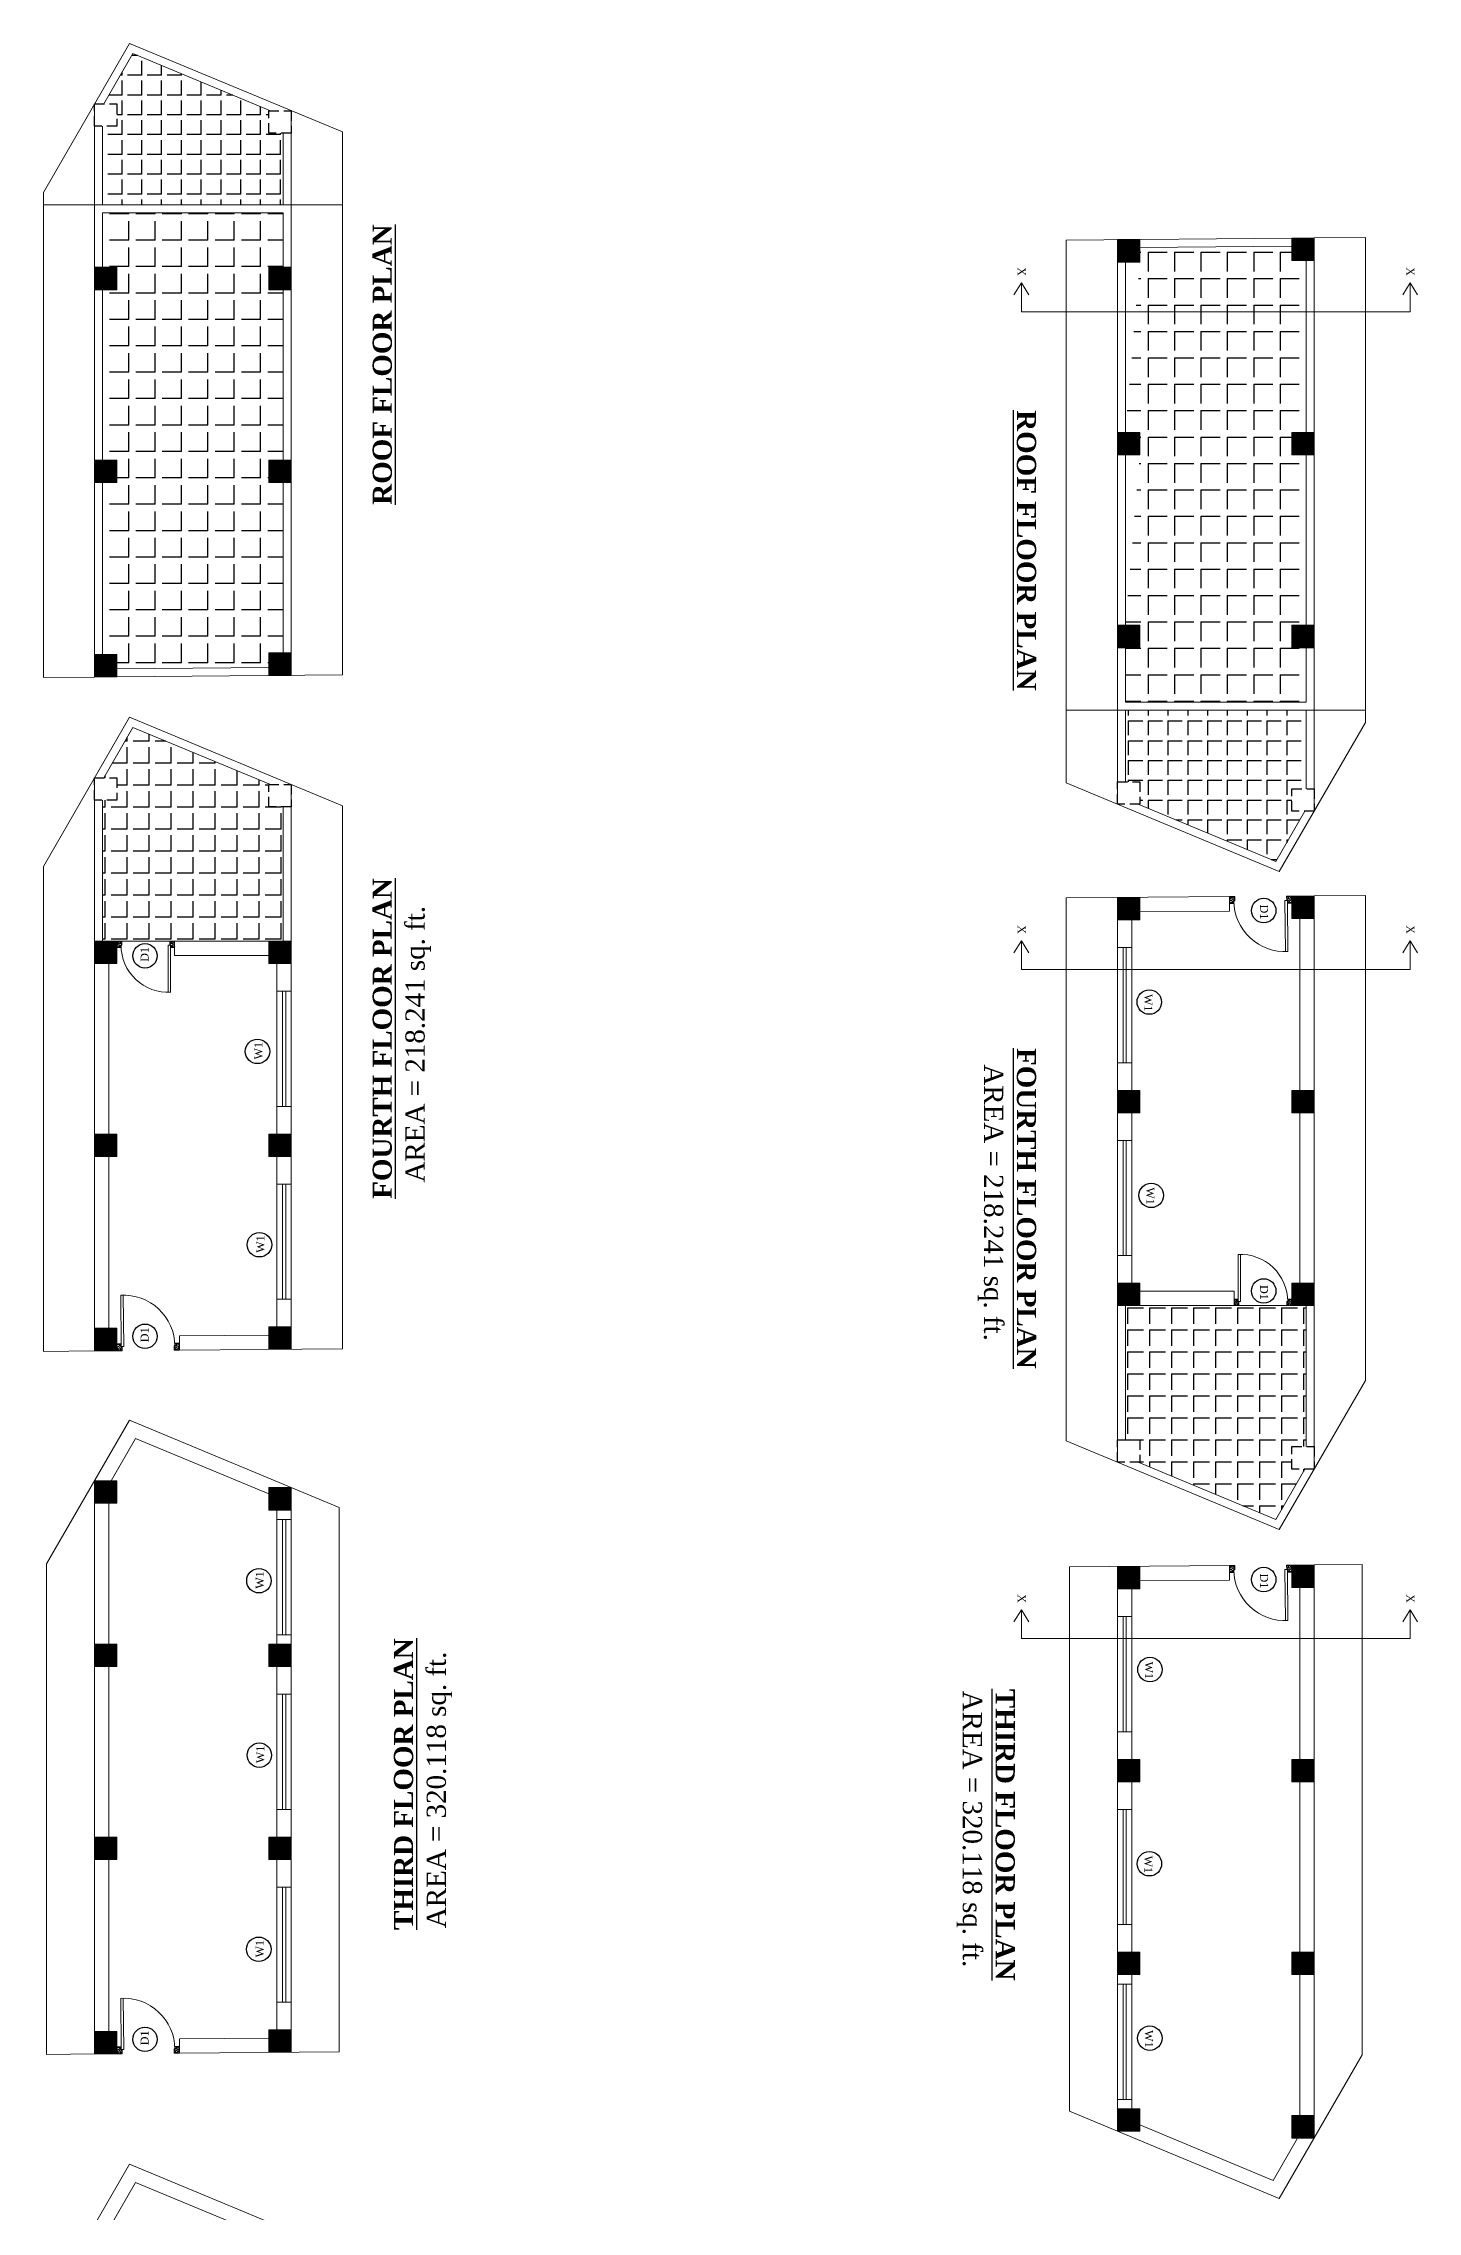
# Model space of a CAD drawing. Header units: inches. Extents: x 20273 to 45441, y -4696 to -1121.
# Drawn here: x 33158 to 34017, y -2476 to -1121 of the extents above; entities that cross this region are included whole.
import ezdxf

# ---------------------------------------------------------------- set-up
doc = ezdxf.new("R2010")
doc.units = ezdxf.units.IN
doc.header["$LTSCALE"] = 5
doc.header["$MEASUREMENT"] = 0
doc.linetypes.add('HIDDEN', pattern=[0.375, 0.25, -0.125])
doc.layers.add('A-WALL', color=7, linetype='Continuous', lineweight=9)
doc.layers.add('DOOR', color=62, linetype='Continuous', lineweight=0)
doc.layers.add('TEXT', color=6, linetype='Continuous')
doc.layers.add('WALL', color=7, linetype='Continuous')
doc.styles.add('ordinary', font='times.ttf')
pattern_1 = [(135, (29525.58807, -28057.34977), (-0.08838834765, -0.08838834765), [])]
pattern_2 = [(135, (29525.58807, -28496.70388), (-0.08838834765, -0.08838834765), [])]
pattern_3 = [(135, (29525.58807, -27636.223), (-0.08838834765, -0.08838834765), [])]
pattern_4 = [(315, (37617.17005, 24465.68692), (0.08838834765, 0.08838834765), [])]
pattern_5 = [(315, (37617.17005, 24047.61573), (0.08838834765, 0.08838834765), [])]
pattern_6 = [(315, (37617.17005, 24876.85326), (0.08838834765, 0.08838834765), [])]

# ---------------------------------------------------------------- blocks, each defined once
blk = doc.blocks.new('A$C27B36B59')
at = {"layer": 'DOOR'}
for p, q in [((0, 4), (0, 0)), ((2.5, 4), (0, 4)), ((0, 0), (3, 0)), ((2.5, 2.5), (2.5, 4)), ((3, 2.5), (2.5, 2.5)), ((3, 0), (3, 2.5))]:
    blk.add_line(p, q, dxfattribs=at)
for centre, radius, start, end in [((-1.4, -0.5), 4.75, 22.1411, 72.838), ((1.3, 2.1), 1.64, 45.138, 144.8948), ((2.2, 0.3), 2.49, 83.3149, 152.658), ((0.1, 0.4), 2.05, 349.4875, 93.6805), ((2, -0.5), 2.01, 58.7447, 166.495), ((-0.1, 0.3), 1.13, 343.542, 86.947), ((2.1, -0.4), 1.17, 38.2816, 160.1519)]:
    blk.add_arc(centre, radius, start, end, dxfattribs=at)
blk = doc.blocks.new('D2')
at = {"layer": 'DOOR'}
for p, q in [((74474, 24047.6), (74474, 24018.1)), ((74474, 24047.6), (74475.5, 24047.6)), ((74475.5, 24047.6), (74475.5, 24018.1))]:
    blk.add_line(p, q, dxfattribs=at)
blk.add_arc((74474, 24047.6), 29.5, 180, 272.9146, dxfattribs=at)
at = {"layer": 'DOOR', "xscale": -1, "rotation": 180}
blk.add_blockref('A$C27B36B59', (74442, 24050.1), dxfattribs=at)
at = {"layer": 'DOOR', "rotation": 180}
blk.add_blockref('A$C27B36B59', (74478, 24050.1), dxfattribs=at)

msp = doc.modelspace()

# ---------------------------------------------------------------- hatches: boundary and pattern name
at = {"layer": 'A-WALL', "ltscale": 5}
h = msp.add_hatch(dxfattribs=at)
h.set_pattern_fill('ANSI31', color=256, angle=270)
h.set_pattern_definition(pattern_6)
h.paths.add_polyline_path([(33829.57, -1257.54), (33843.57, -1257.54), (33843.57, -1243.54), (33829.57, -1243.54)])
h = msp.add_hatch(dxfattribs=at)
h.set_pattern_fill('ANSI31', color=256, angle=270)
h.set_pattern_definition(pattern_6)
h.paths.add_polyline_path([(33938.56, -1256.61), (33952.56, -1256.61), (33952.56, -1242.61), (33938.56, -1242.61)])
h = msp.add_hatch(dxfattribs=at)
h.set_pattern_fill('ANSI31', color=256, angle=90)
h.set_pattern_definition(pattern_3)
h.paths.add_polyline_path([(33204.2, -1260.83), (33190.2, -1260.83), (33190.2, -1274.83), (33204.2, -1274.83)])
h = msp.add_hatch(dxfattribs=at)
h.set_pattern_fill('ANSI31', color=256, angle=90)
h.set_pattern_definition(pattern_3)
h.paths.add_polyline_path([(33313.19, -1260.83), (33299.19, -1260.83), (33299.19, -1274.83), (33313.19, -1274.83)])
h = msp.add_hatch(dxfattribs=at)
h.set_pattern_fill('ANSI31', color=256, angle=270)
h.set_pattern_definition(pattern_6)
h.paths.add_polyline_path([(33829.57, -1378.04), (33843.57, -1378.04), (33843.57, -1364.04), (33829.57, -1364.04)])
h = msp.add_hatch(dxfattribs=at)
h.set_pattern_fill('ANSI31', color=256, angle=270)
h.set_pattern_definition(pattern_6)
h.paths.add_polyline_path([(33938.56, -1378.04), (33952.56, -1378.04), (33952.56, -1364.04), (33938.56, -1364.04)])
h = msp.add_hatch(dxfattribs=at)
h.set_pattern_fill('ANSI31', color=256, angle=90)
h.set_pattern_definition(pattern_3)
h.paths.add_polyline_path([(33204.2, -1381.33), (33190.2, -1381.33), (33190.2, -1395.33), (33204.2, -1395.33)])
h = msp.add_hatch(dxfattribs=at)
h.set_pattern_fill('ANSI31', color=256, angle=90)
h.set_pattern_definition(pattern_3)
h.paths.add_polyline_path([(33313.19, -1381.33), (33299.19, -1381.33), (33299.19, -1395.33), (33313.19, -1395.33)])
h = msp.add_hatch(dxfattribs=at)
h.set_pattern_fill('ANSI31', color=256, angle=270)
h.set_pattern_definition(pattern_6)
h.paths.add_polyline_path([(33829.57, -1498.54), (33843.57, -1498.54), (33843.57, -1484.54), (33829.57, -1484.54)])
h = msp.add_hatch(dxfattribs=at)
h.set_pattern_fill('ANSI31', color=256, angle=270)
h.set_pattern_definition(pattern_6)
h.paths.add_polyline_path([(33938.56, -1498.54), (33952.56, -1498.54), (33952.56, -1484.54), (33938.56, -1484.54)])
h = msp.add_hatch(dxfattribs=at)
h.set_pattern_fill('ANSI31', color=256, angle=90)
h.set_pattern_definition(pattern_3)
h.paths.add_polyline_path([(33204.2, -1502.76), (33190.2, -1502.76), (33190.2, -1516.76), (33204.2, -1516.76)])
h = msp.add_hatch(dxfattribs=at)
h.set_pattern_fill('ANSI31', color=256, angle=90)
h.set_pattern_definition(pattern_3)
h.paths.add_polyline_path([(33313.19, -1501.83), (33299.19, -1501.83), (33299.19, -1515.83), (33313.19, -1515.83)])
h = msp.add_hatch(dxfattribs=at)
h.set_pattern_fill('ANSI31', color=256, angle=270)
h.set_pattern_definition(pattern_4)
h.paths.add_polyline_path([(33829.57, -1654.7), (33829.57, -1668.7), (33843.57, -1668.7), (33843.57, -1654.7)])
h = msp.add_hatch(dxfattribs=at)
h.set_pattern_fill('ANSI31', color=256, angle=270)
h.set_pattern_definition(pattern_4)
h.paths.add_polyline_path([(33938.56, -1667.78), (33952.56, -1667.78), (33952.56, -1653.78), (33938.56, -1653.78)])
h = msp.add_hatch(dxfattribs=at)
h.set_pattern_fill('ANSI31', color=256, angle=90)
h.set_pattern_definition(pattern_1)
h.paths.add_polyline_path([(33204.2, -1681.96), (33190.2, -1681.96), (33190.2, -1695.96), (33204.2, -1695.96)])
h = msp.add_hatch(dxfattribs=at)
h.set_pattern_fill('ANSI31', color=256, angle=90)
h.set_pattern_definition(pattern_1)
h.paths.add_polyline_path([(33313.19, -1695.96), (33313.19, -1681.96), (33299.19, -1681.96), (33299.19, -1695.96)])
h = msp.add_hatch(dxfattribs=at)
h.set_pattern_fill('ANSI31', color=256, angle=270)
h.set_pattern_definition(pattern_4)
h.paths.add_polyline_path([(33829.57, -1775.2), (33829.57, -1789.2), (33843.57, -1789.2), (33843.57, -1775.2)])
h = msp.add_hatch(dxfattribs=at)
h.set_pattern_fill('ANSI31', color=256, angle=270)
h.set_pattern_definition(pattern_4)
h.paths.add_polyline_path([(33938.56, -1789.2), (33952.56, -1789.2), (33952.56, -1775.2), (33938.56, -1775.2)])
h = msp.add_hatch(dxfattribs=at)
h.set_pattern_fill('ANSI31', color=256, angle=90)
h.set_pattern_definition(pattern_1)
h.paths.add_polyline_path([(33204.2, -1802.46), (33190.2, -1802.46), (33190.2, -1816.46), (33204.2, -1816.46)])
h = msp.add_hatch(dxfattribs=at)
h.set_pattern_fill('ANSI31', color=256, angle=90)
h.set_pattern_definition(pattern_1)
h.paths.add_polyline_path([(33313.19, -1816.46), (33313.19, -1802.46), (33299.19, -1802.46), (33299.19, -1816.46)])
h = msp.add_hatch(dxfattribs=at)
h.set_pattern_fill('ANSI31', color=256, angle=270)
h.set_pattern_definition(pattern_4)
h.paths.add_polyline_path([(33829.57, -1895.7), (33829.57, -1909.7), (33843.57, -1909.7), (33843.57, -1895.7)])
h = msp.add_hatch(dxfattribs=at)
h.set_pattern_fill('ANSI31', color=256, angle=270)
h.set_pattern_definition(pattern_4)
h.paths.add_polyline_path([(33938.56, -1895.7), (33938.56, -1909.7), (33952.56, -1909.7), (33952.56, -1895.7)])
h = msp.add_hatch(dxfattribs=at)
h.set_pattern_fill('ANSI31', color=256, angle=90)
h.set_pattern_definition(pattern_1)
h.paths.add_polyline_path([(33204.2, -1923.88), (33190.2, -1923.88), (33190.2, -1937.88), (33204.2, -1937.88)])
h = msp.add_hatch(dxfattribs=at)
h.set_pattern_fill('ANSI31', color=256, angle=90)
h.set_pattern_definition(pattern_1)
h.paths.add_polyline_path([(33313.19, -1922.96), (33299.19, -1922.96), (33299.19, -1936.96), (33313.19, -1936.96)])
h = msp.add_hatch(dxfattribs=at)
h.set_pattern_fill('ANSI31', color=256, angle=90)
h.set_pattern_definition(pattern_2)
h.paths.add_polyline_path([(33190.2, -2019.19), (33190.2, -2033.19), (33204.2, -2033.19), (33204.2, -2019.19)])
h = msp.add_hatch(dxfattribs=at)
h.set_pattern_fill('ANSI31', color=256, angle=90)
h.set_pattern_definition(pattern_2)
h.paths.add_polyline_path([(33299.19, -2023.45), (33299.19, -2037.45), (33313.19, -2037.45), (33313.19, -2023.45)])
h = msp.add_hatch(dxfattribs=at)
h.set_pattern_fill('ANSI31', color=256, angle=270)
h.set_pattern_definition(pattern_5)
h.paths.add_polyline_path([(33829.57, -2072.77), (33829.57, -2086.77), (33843.57, -2086.77), (33843.57, -2072.77)])
h = msp.add_hatch(dxfattribs=at)
h.set_pattern_fill('ANSI31', color=256, angle=270)
h.set_pattern_definition(pattern_5)
h.paths.add_polyline_path([(33938.56, -2085.85), (33952.56, -2085.85), (33952.56, -2071.85), (33938.56, -2071.85)])
h = msp.add_hatch(dxfattribs=at)
h.set_pattern_fill('ANSI31', color=256, angle=90)
h.set_pattern_definition(pattern_2)
h.paths.add_polyline_path([(33204.2, -2121.32), (33190.2, -2121.32), (33190.2, -2135.32), (33204.2, -2135.32)])
h = msp.add_hatch(dxfattribs=at)
h.set_pattern_fill('ANSI31', color=256, angle=90)
h.set_pattern_definition(pattern_2)
h.paths.add_polyline_path([(33313.19, -2135.32), (33313.19, -2121.32), (33299.19, -2121.32), (33299.19, -2135.32)])
h = msp.add_hatch(dxfattribs=at)
h.set_pattern_fill('ANSI31', color=256, angle=270)
h.set_pattern_definition(pattern_5)
h.paths.add_polyline_path([(33829.57, -2193.27), (33829.57, -2207.27), (33843.57, -2207.27), (33843.57, -2193.27)])
h = msp.add_hatch(dxfattribs=at)
h.set_pattern_fill('ANSI31', color=256, angle=270)
h.set_pattern_definition(pattern_5)
h.paths.add_polyline_path([(33938.56, -2207.27), (33952.56, -2207.27), (33952.56, -2193.27), (33938.56, -2193.27)])
h = msp.add_hatch(dxfattribs=at)
h.set_pattern_fill('ANSI31', color=256, angle=90)
h.set_pattern_definition(pattern_2)
h.paths.add_polyline_path([(33204.2, -2241.82), (33190.2, -2241.82), (33190.2, -2255.82), (33204.2, -2255.82)])
h = msp.add_hatch(dxfattribs=at)
h.set_pattern_fill('ANSI31', color=256, angle=90)
h.set_pattern_definition(pattern_2)
h.paths.add_polyline_path([(33313.19, -2255.82), (33313.19, -2241.82), (33299.19, -2241.82), (33299.19, -2255.82)])
h = msp.add_hatch(dxfattribs=at)
h.set_pattern_fill('ANSI31', color=256, angle=270)
h.set_pattern_definition(pattern_5)
h.paths.add_polyline_path([(33829.57, -2313.77), (33829.57, -2327.77), (33843.57, -2327.77), (33843.57, -2313.77)])
h = msp.add_hatch(dxfattribs=at)
h.set_pattern_fill('ANSI31', color=256, angle=270)
h.set_pattern_definition(pattern_5)
h.paths.add_polyline_path([(33938.56, -2313.77), (33938.56, -2327.77), (33952.56, -2327.77), (33952.56, -2313.77)])
h = msp.add_hatch(dxfattribs=at)
h.set_pattern_fill('ANSI31', color=256, angle=90)
h.set_pattern_definition(pattern_2)
h.paths.add_polyline_path([(33204.2, -2363.24), (33190.2, -2363.24), (33190.2, -2377.24), (33204.2, -2377.24)])
h = msp.add_hatch(dxfattribs=at)
h.set_pattern_fill('ANSI31', color=256, angle=90)
h.set_pattern_definition(pattern_2)
h.paths.add_polyline_path([(33313.19, -2362.32), (33299.19, -2362.32), (33299.19, -2376.32), (33313.19, -2376.32)])
h = msp.add_hatch(dxfattribs=at)
h.set_pattern_fill('ANSI31', color=256, angle=270)
h.set_pattern_definition(pattern_5)
h.paths.add_polyline_path([(33843.57, -2425.64), (33843.57, -2411.64), (33829.57, -2411.64), (33829.57, -2425.64)])
h = msp.add_hatch(dxfattribs=at)
h.set_pattern_fill('ANSI31', color=256, angle=270)
h.set_pattern_definition(pattern_5)
h.paths.add_polyline_path([(33952.56, -2429.89), (33952.56, -2415.89), (33938.56, -2415.89), (33938.56, -2429.89)])
at = {"layer": 'WALL', "linetype": 'ByBlock', "ltscale": 5, "true_color": 0xf8991e}
h = msp.add_hatch(dxfattribs=at)
h.set_pattern_fill('ANGLE', color=30, scale=45, angle=90)
h.set_pattern_definition([(90, (31017.018, -31719.437), (-12.375, 4e-15), [9, -3.375]), (180, (31017.018, -31719.437), (-5e-15, -12.375), [9, -3.375])])
h.paths.add_polyline_path([(33195.2, -1221.83), (33308.19, -1221.83), (33308.19, -1176.97), (33299.19, -1176.97), (33299.19, -1162.97), (33300.17, -1162.97), (33214.19, -1127.2), (33195.97, -1158.71), (33204.2, -1158.71), (33204.2, -1172.71), (33195.2, -1172.71)])
h = msp.add_hatch(dxfattribs=at)
h.set_pattern_fill('ANGLE', color=30, scale=60, angle=90)
h.set_pattern_definition([(90, (31017.018, -31719.437), (-16.5, 5e-15), [12, -4.5]), (180, (31017.018, -31719.437), (-6e-15, -16.5), [12, -4.5])])
h.paths.add_polyline_path([(33204.2, -1381.33), (33204.2, -1395.33), (33195.2, -1395.33), (33195.2, -1502.76), (33204.2, -1502.76), (33204.2, -1511.76), (33299.19, -1510.95), (33299.19, -1501.83), (33308.19, -1501.83), (33308.19, -1395.33), (33299.19, -1395.33), (33299.19, -1381.33), (33308.19, -1381.33), (33308.19, -1274.83), (33299.19, -1274.83), (33299.19, -1260.83), (33308.19, -1260.83), (33308.19, -1226.83), (33195.2, -1226.83), (33195.2, -1260.83), (33204.2, -1260.83), (33204.2, -1274.83), (33195.2, -1274.83), (33195.2, -1381.33)])
h = msp.add_hatch(dxfattribs=at)
h.set_pattern_fill('ANGLE', color=30, scale=60, angle=270)
h.set_pattern_definition([(270, (36125.74, 28960.067), (16.5, -7e-15), [12, -4.5]), (360, (36125.74, 28960.067), (8e-15, 16.5), [12, -4.5])])
h.paths.add_polyline_path([(33938.56, -1378.04), (33938.56, -1364.04), (33947.56, -1364.04), (33947.56, -1256.61), (33938.56, -1256.61), (33938.56, -1247.61), (33843.57, -1248.42), (33843.57, -1257.54), (33834.57, -1364.04), (33843.57, -1364.04), (33843.57, -1378.04), (33834.57, -1484.54), (33843.57, -1484.54), (33843.57, -1498.54), (33834.57, -1498.54), (33834.57, -1532.54), (33947.56, -1532.54), (33947.56, -1498.54), (33938.56, -1498.54), (33938.56, -1484.54), (33947.56, -1484.54), (33947.56, -1378.04)])
h = msp.add_hatch(dxfattribs=at)
h.set_pattern_fill('ANGLE', color=30, scale=45, angle=270)
h.set_pattern_definition([(270, (36125.74, 28960.067), (12.375, -5e-15), [9, -3.375]), (360, (36125.74, 28960.067), (6e-15, 12.375), [9, -3.375])])
h.paths.add_polyline_path([(33947.56, -1537.54), (33834.57, -1537.54), (33834.57, -1582.4), (33843.57, -1582.4), (33843.57, -1596.4), (33842.59, -1596.4), (33928.57, -1632.17), (33946.78, -1600.66), (33938.56, -1600.66), (33938.56, -1586.66), (33947.56, -1586.66)])
h = msp.add_hatch(dxfattribs=at)
h.set_pattern_fill('ANGLE', color=30, scale=50, angle=90)
h.set_pattern_definition([(90, (29525.588, -29978.133), (-13.75, 4e-15), [10, -3.75]), (180, (29525.588, -29978.133), (-5e-15, -13.75), [10, -3.75])])
h.paths.add_polyline_path([(33214.19, -1548.32), (33195.97, -1579.84), (33204.2, -1579.84), (33204.2, -1593.84), (33195.2, -1593.84), (33195.2, -1681.96), (33240.2, -1681.96), (33308.19, -1681.96), (33308.19, -1598.09), (33299.19, -1598.09), (33299.19, -1584.09), (33300.17, -1584.09)])
h = msp.add_hatch(dxfattribs=at)
h.set_pattern_fill('ANGLE', color=30, scale=50, angle=270)
h.set_pattern_definition([(270, (37617.17, 26386.47), (13.75, -6e-15), [10, -3.75]), (360, (37617.17, 26386.47), (7e-15, 13.75), [10, -3.75])])
h.paths.add_polyline_path([(33928.57, -2043.34), (33946.78, -2011.82), (33938.56, -2011.82), (33938.56, -1997.82), (33947.56, -1997.82), (33947.56, -1909.7), (33902.56, -1909.7), (33834.57, -1909.7), (33834.57, -1993.57), (33843.57, -1993.57), (33843.57, -2007.57), (33842.59, -2007.57)])

# ---------------------------------------------------------------- linework, layer by layer
at = {"layer": 'A-WALL', "ltscale": 5}
for p, q in [((33212.05, -1120.9), (33158.2, -1214.09)), ((33345.19, -1176.28), (33212.05, -1120.9)), ((33214.19, -1127.2), (33195.97, -1158.71)), ((33300.17, -1162.97), (33214.19, -1127.2)), ((33190.2, -1158.71), (33190.2, -1221.83)), ((33313.19, -1221.83), (33313.19, -1162.97)), ((33195.2, -1172.71), (33195.2, -1221.83)), ((33308.19, -1221.83), (33308.19, -1176.97)), ((33345.19, -1515.56), (33345.19, -1176.28)), ((33158.2, -1214.09), (33158.2, -1517.15)), ((33158.2, -1221.83), (33345.19, -1221.83)), ((33190.2, -1221.83), (33190.2, -1516.88)), ((33195.2, -1226.83), (33308.19, -1226.83)), ((33195.2, -1226.83), (33195.2, -1260.83)), ((33308.19, -1260.83), (33308.19, -1226.83)), ((33313.19, -1515.83), (33313.19, -1221.83)), ((33938.56, -1242.61), (33797.57, -1243.81)), ((33797.57, -1243.81), (33797.57, -1583.09)), ((33829.57, -1243.54), (33829.57, -1537.54)), ((33952.56, -1242.49), (33938.56, -1242.61)), ((33947.56, -1242.61), (33947.56, -1242.49)), ((33984.56, -1242.22), (33952.56, -1242.49)), ((33952.56, -1537.54), (33952.56, -1242.49)), ((33984.56, -1545.28), (33984.56, -1242.22)), ((33834.57, -1257.54), (33834.57, -1364.04)), ((33938.6, -1247.61), (33843.57, -1248.42)), ((33947.56, -1364.04), (33947.56, -1256.61)), ((33769.57, -1270.59), (33764.89, -1278.02)), ((33769.57, -1288.59), (33769.57, -1270.59)), ((33769.57, -1270.59), (33774.25, -1278.02)), ((34012.56, -1270.59), (34007.88, -1278.02)), ((34012.56, -1288.59), (34012.56, -1270.59)), ((34012.56, -1270.59), (34017.24, -1278.02)), ((33195.2, -1274.83), (33195.2, -1381.33)), ((33308.19, -1381.46), (33308.19, -1274.83)), ((33769.57, -1288.59), (34012.56, -1288.59)), ((33834.57, -1377.91), (33834.57, -1484.54)), ((33947.56, -1484.54), (33947.56, -1378.04)), ((33195.2, -1395.33), (33195.2, -1502.76)), ((33308.19, -1501.83), (33308.19, -1395.33)), ((33834.57, -1498.54), (33834.57, -1532.54)), ((33947.56, -1532.54), (33947.56, -1498.54)), ((33158.2, -1517.15), (33190.2, -1516.88)), ((33190.2, -1516.88), (33204.2, -1516.76)), ((33195.2, -1516.76), (33195.2, -1516.88)), ((33204.16, -1511.76), (33299.19, -1510.95)), ((33204.2, -1516.76), (33345.19, -1515.56)), ((33212.05, -1542.02), (33158.2, -1635.21)), ((33345.19, -1597.41), (33212.05, -1542.02)), ((33984.56, -1537.54), (33797.57, -1537.54)), ((33829.57, -1537.54), (33829.57, -1596.4)), ((33947.56, -1532.54), (33834.57, -1532.54)), ((33834.57, -1537.54), (33834.57, -1582.4)), ((33947.56, -1586.66), (33947.56, -1537.54)), ((33952.56, -1600.66), (33952.56, -1537.54)), ((33214.19, -1548.32), (33195.97, -1579.84)), ((33300.17, -1584.09), (33214.19, -1548.32)), ((33930.7, -1638.47), (33984.56, -1545.28)), ((33190.2, -1579.84), (33190.2, -1938)), ((33313.19, -1936.96), (33313.19, -1584.09)), ((33797.57, -1583.09), (33930.7, -1638.47)), ((33195.2, -1593.84), (33195.2, -1681.96)), ((33308.19, -1681.96), (33308.19, -1598.09)), ((33345.19, -1936.69), (33345.19, -1597.41)), ((33842.59, -1596.4), (33928.57, -1632.17)), ((33928.57, -1632.17), (33946.78, -1600.66)), ((33158.2, -1635.21), (33158.2, -1938.27)), ((33899.56, -1654.11), (33797.57, -1654.97)), ((33797.57, -1654.97), (33797.57, -1994.26)), ((33829.57, -1654.7), (33829.57, -2007.57)), ((33899.56, -1663.11), (33843.57, -1663.58)), ((33899.56, -1663.11), (33899.56, -1654.11)), ((33952.56, -1653.66), (33938.56, -1653.78)), ((33984.56, -1653.39), (33952.56, -1653.66)), ((33952.56, -2011.82), (33952.56, -1653.66)), ((33984.56, -1956.45), (33984.56, -1653.39)), ((33838.57, -1775.2), (33838.57, -1668.7)), ((33943.56, -1775.2), (33943.56, -1667.78)), ((33204.2, -1681.96), (33240.2, -1681.96)), ((33240.2, -1681.96), (33299.19, -1681.96)), ((33240.2, -1681.96), (33240.2, -1690.96)), ((33240.2, -1690.96), (33299.19, -1690.96)), ((33769.57, -1681.75), (33764.89, -1689.18)), ((33769.57, -1699.75), (33769.57, -1681.75)), ((33769.57, -1681.75), (33774.25, -1689.18)), ((33838.57, -1685.95), (33829.57, -1685.95)), ((33833.07, -1685.95), (33833.07, -1757.95)), ((33835.07, -1685.95), (33835.07, -1757.95)), ((34012.56, -1681.75), (34007.88, -1689.18)), ((34012.56, -1699.75), (34012.56, -1681.75)), ((34012.56, -1681.75), (34017.24, -1689.18)), ((33199.2, -1695.96), (33199.2, -1802.46)), ((33304.19, -1695.96), (33304.19, -1802.46)), ((33769.57, -1699.75), (34012.56, -1699.75)), ((33304.19, -1713.21), (33313.19, -1713.21)), ((33307.69, -1785.21), (33307.69, -1713.21)), ((33309.69, -1785.21), (33309.69, -1713.21)), ((33838.57, -1757.95), (33829.57, -1757.95)), ((33304.19, -1785.21), (33313.19, -1785.21)), ((33838.57, -1895.7), (33838.57, -1789.2)), ((33943.56, -1895.7), (33943.56, -1789.2)), ((33838.57, -1806.45), (33829.57, -1806.45)), ((33833.07, -1806.45), (33833.07, -1878.45)), ((33835.07, -1806.45), (33835.07, -1878.45)), ((33199.2, -1816.46), (33199.2, -1923.88)), ((33304.19, -1816.46), (33304.19, -1922.96)), ((33304.19, -1833.71), (33313.19, -1833.71)), ((33307.69, -1905.71), (33307.69, -1833.71)), ((33309.69, -1905.71), (33309.69, -1833.71)), ((33838.57, -1878.45), (33829.57, -1878.45)), ((33304.19, -1905.71), (33313.19, -1905.71)), ((33834.57, -1909.7), (33834.57, -1993.57)), ((33902.56, -1900.7), (33843.57, -1900.7)), ((33902.56, -1909.7), (33843.57, -1909.7)), ((33902.56, -1909.7), (33902.56, -1900.7)), ((33938.56, -1909.7), (33902.56, -1909.7)), ((33947.56, -1997.82), (33947.56, -1909.7)), ((33243.2, -1928.55), (33299.19, -1928.08)), ((33243.2, -1928.55), (33243.2, -1937.55)), ((33243.2, -1937.55), (33345.19, -1936.69)), ((33158.2, -1938.27), (33190.2, -1938)), ((33190.2, -1938), (33204.2, -1937.88)), ((33930.7, -2049.64), (33984.56, -1956.45)), ((33212.05, -1981.38), (33160.2, -2071.11)), ((33343.19, -2035.93), (33212.05, -1981.38)), ((33215.89, -1992.72), (33200.59, -2019.19)), ((33299.19, -2027.37), (33215.89, -1992.72)), ((33797.57, -1994.26), (33930.7, -2049.64)), ((33842.59, -2007.57), (33928.57, -2043.34)), ((33928.57, -2043.34), (33946.78, -2011.82)), ((33190.2, -2019.19), (33190.2, -2377.36)), ((33313.19, -2376.32), (33313.19, -2023.45)), ((33199.2, -2033.19), (33199.2, -2121.32)), ((33304.19, -2037.45), (33304.19, -2121.32)), ((33304.19, -2043.38), (33313.19, -2043.38)), ((33307.69, -2115.38), (33307.69, -2043.38)), ((33309.69, -2115.38), (33309.69, -2043.38)), ((33343.19, -2376.06), (33343.19, -2035.93)), ((33160.2, -2071.11), (33160.2, -2377.61)), ((33899.56, -2072.18), (33799.57, -2073.03)), ((33799.57, -2073.03), (33799.57, -2413.16)), ((33829.57, -2072.77), (33829.57, -2425.64)), ((33899.56, -2081.18), (33899.56, -2072.18)), ((33952.56, -2071.73), (33938.56, -2071.85)), ((33982.56, -2071.48), (33952.56, -2071.73)), ((33952.56, -2429.89), (33952.56, -2071.73)), ((33982.56, -2377.98), (33982.56, -2071.48)), ((33899.56, -2081.18), (33843.57, -2081.65)), ((33943.56, -2193.27), (33943.56, -2085.85)), ((33769.57, -2099.82), (33764.89, -2107.25)), ((33769.57, -2117.82), (33769.57, -2099.82)), ((33769.57, -2099.82), (33774.25, -2107.25)), ((33838.57, -2193.27), (33838.57, -2086.77)), ((34012.56, -2099.82), (34007.88, -2107.25)), ((34012.56, -2117.82), (34012.56, -2099.82)), ((34012.56, -2099.82), (34017.24, -2107.25)), ((33838.57, -2104.02), (33829.57, -2104.02)), ((33833.07, -2104.02), (33833.07, -2176.02)), ((33835.07, -2104.02), (33835.07, -2176.02)), ((33304.19, -2115.38), (33313.19, -2115.38)), ((33769.57, -2117.82), (34012.56, -2117.82)), ((33199.2, -2135.32), (33199.2, -2241.82)), ((33304.19, -2135.32), (33304.19, -2241.82)), ((33304.19, -2152.57), (33313.19, -2152.57)), ((33307.69, -2224.57), (33307.69, -2152.57)), ((33309.69, -2224.57), (33309.69, -2152.57)), ((33838.57, -2176.02), (33829.57, -2176.02)), ((33838.57, -2313.77), (33838.57, -2207.27)), ((33943.56, -2313.77), (33943.56, -2207.27)), ((33304.19, -2224.57), (33313.19, -2224.57)), ((33838.57, -2224.52), (33829.57, -2224.52)), ((33833.07, -2224.52), (33833.07, -2296.52)), ((33835.07, -2224.52), (33835.07, -2296.52)), ((33199.2, -2255.82), (33199.2, -2363.24)), ((33304.19, -2255.82), (33304.19, -2362.32)), ((33304.19, -2273.07), (33313.19, -2273.07)), ((33307.69, -2345.07), (33307.69, -2273.07)), ((33309.69, -2345.07), (33309.69, -2273.07)), ((33838.57, -2296.52), (33829.57, -2296.52)), ((33838.57, -2411.64), (33838.57, -2327.77)), ((33943.56, -2415.89), (33943.56, -2327.77)), ((33838.57, -2333.71), (33829.57, -2333.71)), ((33833.07, -2333.71), (33833.07, -2405.71)), ((33835.07, -2333.71), (33835.07, -2405.71)), ((33304.19, -2345.07), (33313.19, -2345.07)), ((33243.2, -2367.91), (33299.19, -2367.43)), ((33243.2, -2367.91), (33243.2, -2376.91)), ((33160.2, -2377.61), (33190.2, -2377.36)), ((33190.2, -2377.36), (33204.2, -2377.24)), ((33243.2, -2376.91), (33343.19, -2376.06)), ((33930.7, -2467.71), (33982.56, -2377.98)), ((33838.57, -2405.71), (33829.57, -2405.71)), ((33799.57, -2413.16), (33930.7, -2467.71)), ((33843.57, -2421.72), (33926.87, -2456.37)), ((33926.87, -2456.37), (33942.16, -2429.89)), ((33212.05, -2446.23), (33166.2, -2525.58)), ((33337.19, -2498.29), (33212.05, -2446.23)), ((33215.89, -2457.58), (33200.59, -2484.05)), ((33299.19, -2492.23), (33215.89, -2457.58))]:
    msp.add_line(p, q, dxfattribs=at)
for points in [[(33843.57, -1243.54), (33843.57, -1257.54), (33829.57, -1257.54), (33829.57, -1243.54)], [(33952.56, -1242.61), (33952.56, -1256.61), (33938.56, -1256.61), (33938.56, -1242.61)], [(33190.2, -1274.83), (33190.2, -1260.83), (33204.2, -1260.83), (33204.2, -1274.83)], [(33299.19, -1274.83), (33299.19, -1260.83), (33313.19, -1260.83), (33313.19, -1274.83)], [(33843.57, -1364.04), (33843.57, -1378.04), (33829.57, -1378.04), (33829.57, -1364.04)], [(33952.56, -1364.04), (33952.56, -1378.04), (33938.56, -1378.04), (33938.56, -1364.04)], [(33190.2, -1395.33), (33190.2, -1381.33), (33204.2, -1381.33), (33204.2, -1395.33)], [(33299.19, -1395.33), (33299.19, -1381.33), (33313.19, -1381.33), (33313.19, -1395.33)], [(33843.57, -1484.54), (33843.57, -1498.54), (33829.57, -1498.54), (33829.57, -1484.54)], [(33952.56, -1484.54), (33952.56, -1498.54), (33938.56, -1498.54), (33938.56, -1484.54)], [(33190.2, -1516.76), (33190.2, -1502.76), (33204.2, -1502.76), (33204.2, -1516.76)], [(33299.19, -1515.83), (33299.19, -1501.83), (33313.19, -1501.83), (33313.19, -1515.83)], [(33843.57, -1654.7), (33843.57, -1668.7), (33829.57, -1668.7), (33829.57, -1654.7)], [(33952.56, -1653.78), (33952.56, -1667.78), (33938.56, -1667.78), (33938.56, -1653.78)], [(33190.2, -1695.96), (33190.2, -1681.96), (33204.2, -1681.96), (33204.2, -1695.96)], [(33299.19, -1695.96), (33299.19, -1681.96), (33313.19, -1681.96), (33313.19, -1695.96)], [(33843.57, -1775.2), (33843.57, -1789.2), (33829.57, -1789.2), (33829.57, -1775.2)], [(33952.56, -1775.2), (33952.56, -1789.2), (33938.56, -1789.2), (33938.56, -1775.2)], [(33190.2, -1816.46), (33190.2, -1802.46), (33204.2, -1802.46), (33204.2, -1816.46)], [(33299.19, -1816.46), (33299.19, -1802.46), (33313.19, -1802.46), (33313.19, -1816.46)], [(33843.57, -1895.7), (33843.57, -1909.7), (33829.57, -1909.7), (33829.57, -1895.7)], [(33952.56, -1895.7), (33952.56, -1909.7), (33938.56, -1909.7), (33938.56, -1895.7)], [(33190.2, -1937.88), (33190.2, -1923.88), (33204.2, -1923.88), (33204.2, -1937.88)], [(33299.19, -1936.96), (33299.19, -1922.96), (33313.19, -1922.96), (33313.19, -1936.96)], [(33190.2, -2033.19), (33190.2, -2019.19), (33204.2, -2019.19), (33204.2, -2033.19)], [(33299.19, -2037.45), (33299.19, -2023.45), (33313.19, -2023.45), (33313.19, -2037.45)], [(33843.57, -2072.77), (33843.57, -2086.77), (33829.57, -2086.77), (33829.57, -2072.77)], [(33952.56, -2071.85), (33952.56, -2085.85), (33938.56, -2085.85), (33938.56, -2071.85)], [(33190.2, -2135.32), (33190.2, -2121.32), (33204.2, -2121.32), (33204.2, -2135.32)], [(33299.19, -2135.32), (33299.19, -2121.32), (33313.19, -2121.32), (33313.19, -2135.32)], [(33843.57, -2193.27), (33843.57, -2207.27), (33829.57, -2207.27), (33829.57, -2193.27)], [(33952.56, -2193.27), (33952.56, -2207.27), (33938.56, -2207.27), (33938.56, -2193.27)], [(33190.2, -2255.82), (33190.2, -2241.82), (33204.2, -2241.82), (33204.2, -2255.82)], [(33299.19, -2255.82), (33299.19, -2241.82), (33313.19, -2241.82), (33313.19, -2255.82)], [(33843.57, -2313.77), (33843.57, -2327.77), (33829.57, -2327.77), (33829.57, -2313.77)], [(33952.56, -2313.77), (33952.56, -2327.77), (33938.56, -2327.77), (33938.56, -2313.77)], [(33190.2, -2377.24), (33190.2, -2363.24), (33204.2, -2363.24), (33204.2, -2377.24)], [(33299.19, -2376.32), (33299.19, -2362.32), (33313.19, -2362.32), (33313.19, -2376.32)], [(33843.57, -2411.64), (33843.57, -2425.64), (33829.57, -2425.64), (33829.57, -2411.64)], [(33952.56, -2415.89), (33952.56, -2429.89), (33938.56, -2429.89), (33938.56, -2415.89)]]:
    msp.add_lwpolyline(points, close=True, dxfattribs=at)
at = {"layer": 'TEXT'}
for centre in [(33921.03, -1662.81), (33221.73, -1691.12), (33849.48, -1720.01), (33292.05, -1750.85), (33850.7, -1840.81), (33293.28, -1871.66), (33921.03, -1900.54), (33221.73, -1928.85), (33292.93, -2081.6), (33921.03, -2080.88), (33849.9, -2137.13), (33293.21, -2190.61), (33849.55, -2258.48), (33292.86, -2311.95), (33221.73, -2368.21), (33849.83, -2367.48)]:
    msp.add_circle(centre, 7.64, dxfattribs=at)
at = {"layer": 'WALL', "color": 2, "linetype": 'HIDDEN', "ltscale": 5}
for points in [[(33190.2, -1172.71), (33190.2, -1158.71), (33204.2, -1158.71), (33204.2, -1172.71)], [(33299.19, -1176.97), (33299.19, -1162.97), (33313.19, -1162.97), (33313.19, -1176.97)], [(33190.2, -1593.84), (33190.2, -1579.84), (33204.2, -1579.84), (33204.2, -1593.84)], [(33299.19, -1598.09), (33299.19, -1584.09), (33313.19, -1584.09), (33313.19, -1598.09)], [(33843.57, -1582.4), (33843.57, -1596.4), (33829.57, -1596.4), (33829.57, -1582.4)], [(33952.56, -1586.66), (33952.56, -1600.66), (33938.56, -1600.66), (33938.56, -1586.66)], [(33843.57, -1993.57), (33843.57, -2007.57), (33829.57, -2007.57), (33829.57, -1993.57)], [(33952.56, -1997.82), (33952.56, -2011.82), (33938.56, -2011.82), (33938.56, -1997.82)]]:
    msp.add_lwpolyline(points, close=True, dxfattribs=at)

# ---------------------------------------------------------------- block references
at = {"layer": 'WALL', "color": 2, "linetype": 'ByBlock', "xscale": 1.083333333326322, "yscale": 1.083333333326322, "zscale": 1.083333333326322}
for p, rotation in [((-46522.1, -28391.15), 0.4857626914850212), ((113664.86, 24799.49), 180.485762691485), ((-46522.1, -28809.22), 0.4857626914850212), ((113664.86, 24360.13), 180.485762691485)]:
    msp.add_blockref('D2', p, dxfattribs=dict(at, rotation=rotation))
at = {"layer": 'WALL', "color": 2, "linetype": 'ByBlock'}
msp.add_blockref('D2', (-41237.75, -25732.05), dxfattribs=at)
at = {"layer": 'WALL', "color": 2, "linetype": 'ByBlock', "rotation": 180}
msp.add_blockref('D2', (108380.51, 22140.39), dxfattribs=at)

# ---------------------------------------------------------------- texts
at = {"layer": 'TEXT', "style": 'ordinary'}
for s, rotation, p in [('X', 270, (33767.15, -1260.8)), ('X', 270, (34010.14, -1260.8)), ('D1', 270, (33918.8, -1659.1)), ('X', 270, (33767.15, -1671.97)), ('X', 270, (34010.14, -1671.97)), ('D1', 90, (33223.96, -1694.83)), ('W1', 270.00039, (33846.42, -1714.97)), ('W1', 90.00039, (33295.12, -1755.88)), ('W1', 270.00039, (33847.64, -1835.78)), ('W1', 90.00039, (33296.34, -1876.69)), ('D1', 270, (33918.8, -1896.84)), ('D1', 90, (33223.96, -1932.56)), ('W1', 90.00039, (33295.99, -2086.64)), ('D1', 270, (33918.8, -2077.17)), ('X', 270, (33767.15, -2090.04)), ('X', 270, (34010.14, -2090.04)), ('W1', 270.00039, (33846.84, -2132.1)), ('W1', 90.00039, (33296.27, -2195.64)), ('W1', 270.00039, (33846.48, -2253.45)), ('W1', 90.00039, (33295.92, -2316.99)), ('D1', 90, (33223.96, -2371.91)), ('W1', 270.00039, (33846.77, -2362.45))]:
    msp.add_text(s, height=5, rotation=rotation, dxfattribs=at).set_placement(p)
at = {"layer": 'TEXT', "char_height": 12, "width": 219.8151, "attachment_point": 8, "style": 'ordinary'}
for s, insert, rotation in [('{\\fTimes New Roman|b1|i0|c0|p18;\\LROOF FLOOR PLAN}', (33376.19, -1321.63), 89.99961), ('{\\fTimes New Roman|b1|i0|c0|p18;\\LROOF FLOOR PLAN}', (33766.57, -1437.74), 269.99961), ('{\\fTimes New Roman|b1|i0|c0|p18;\\LFOURTH FLOOR PLAN}', (33376.19, -1742.75), 89.99961), ('AREA = 218.241 sq. ft.', (33400.43, -1746.34), 89.99961), ('AREA = 218.241 sq. ft.', (33742.32, -1845.33), 269.99961), ('{\\fTimes New Roman|b1|i0|c0|p18;\\LFOURTH FLOOR PLAN}', (33766.57, -1848.91), 269.99961), ('{\\fTimes New Roman|b1|i0|c0|p18;\\LTHIRD FLOOR PLAN}', (33389.48, -2208.75), 89.99961), ('AREA = 320.118 sq. ft.', (33413.72, -2212.34), 89.99961), ('AREA = 320.118 sq. ft.', (33729.04, -2236.75), 269.99961), ('{\\fTimes New Roman|b1|i0|c0|p18;\\LTHIRD FLOOR PLAN}', (33753.28, -2240.34), 269.99961)]:
    msp.add_mtext(s, dxfattribs=dict(at, insert=insert, rotation=rotation))

doc.saveas('drawing.dxf')
